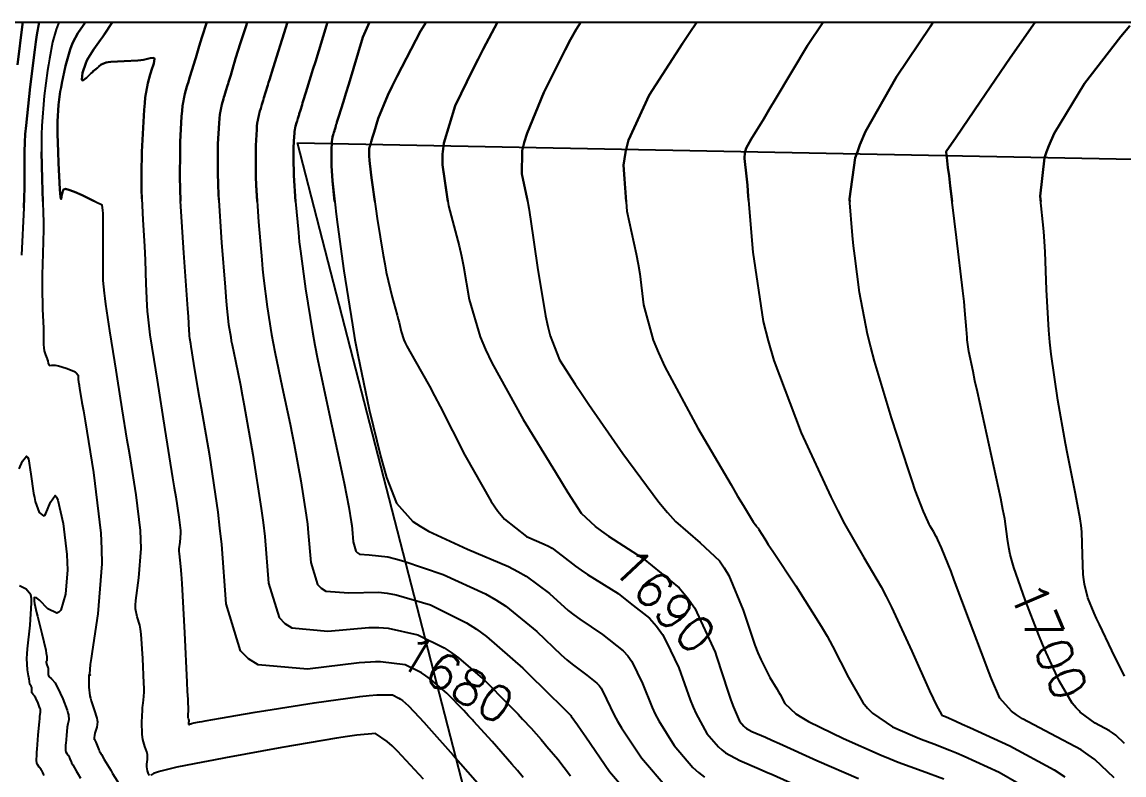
# Model space of a CAD drawing. Header units: metres. Extents: x 837117 to 838479, y 1189012 to 1191015.
# Drawn here: x 837881.3 to 837998.9, y 1190933.5 to 1191013.9 of the extents above; entities that cross this region are included whole.
import ezdxf

# ---------------------------------------------------------------- set-up
doc = ezdxf.new("R2010")
doc.units = ezdxf.units.M
doc.header["$LTSCALE"] = 0.3
for name, color, linetype in [('CORREDORVIA', 70, 'Continuous'), ('COTAS 10', 1, 'Continuous'), ('COTAS INT', 252, 'Continuous'), ('MARCO IMP', 130, 'Continuous')]:
    doc.layers.add(name, color=color, linetype=linetype)
doc.styles.get("Standard").update_dxf_attribs({"font": 'simplex.shx'})

msp = doc.modelspace()

# ---------------------------------------------------------------- linework, layer by layer
at = {"layer": 'CORREDORVIA'}
msp.add_lwpolyline([(837910.68, 1191000.96), (838157.03, 1190996.19), (838237.17, 1190821.34), (838237, 1190602.88), (838240.03, 1190437.2), (838223.54, 1190366.27), (838212.2, 1190288.92), (838221.4, 1189997.88), (837954.54, 1189509.17), (837751.16, 1189231.38), (837593.19, 1189234.4), (837744.49, 1189686.61), (837750.28, 1189933.97), (837723.62, 1190051.52), (837726.09, 1190134.48), (837885.38, 1190229.43), (837983.18, 1190344.12), (837817.55, 1190502.19), (837798.03, 1190660.17), (837963.57, 1190795.98)], close=True, dxfattribs=at)
at = {"layer": 'COTAS 10'}
msp.add_lwpolyline([(837881.58, 1191001.04), (837881.63, 1191001.89), (837881.71, 1191002.83), (837882.14, 1191006.94), (837882.64, 1191010.91), (837882.75, 1191011.75), (837882.86, 1191012.49), (837883.1, 1191013.87), (837882.86, 1191012.49), (837882.75, 1191011.75), (837882.64, 1191010.91), (837882.14, 1191006.94), (837881.71, 1191002.83), (837881.63, 1191001.89), (837881.58, 1191001.04), (837881.56, 1191000), (837881.53, 1190998.69), (837881.54, 1190996.12), (837881.51, 1190995.13), (837881.47, 1190994.02), (837881.51, 1190995.13), (837881.54, 1190996.12), (837881.53, 1190998.69), (837881.56, 1191000)], close=True, dxfattribs=at)
for points in [[(837902.32, 1190994.7), (837902.27, 1190995.4), (837902.22, 1190996.59), (837902.19, 1190997.69), (837902.2, 1191000), (837902.2, 1191000.88), (837902.33, 1191003.09), (837902.37, 1191003.58), (837902.42, 1191004), (837902.6, 1191005.05), (837902.79, 1191005.69), (837902.84, 1191005.86), (837902.89, 1191006.02), (837903.05, 1191006.54), (837903.23, 1191007.1), (837903.28, 1191007.27), (837903.33, 1191007.46), (837903.56, 1191008.2), (837903.86, 1191009.22), (837903.97, 1191009.58), (837904.09, 1191009.97), (837904.62, 1191011.64), (837905.2, 1191013.47), (837905.33, 1191013.87), (837905.2, 1191013.47), (837904.62, 1191011.64), (837904.09, 1191009.97), (837903.97, 1191009.58), (837903.86, 1191009.22), (837903.56, 1191008.2), (837903.33, 1191007.46), (837903.28, 1191007.27), (837903.23, 1191007.1), (837903.05, 1191006.54), (837902.89, 1191006.02), (837902.84, 1191005.86), (837902.79, 1191005.69), (837902.6, 1191005.05), (837902.42, 1191004), (837902.37, 1191003.58), (837902.33, 1191003.09), (837902.2, 1191000.88), (837902.2, 1191000), (837902.19, 1190997.69), (837902.22, 1190996.59), (837902.27, 1190995.4), (837902.59, 1190990.34), (837902.96, 1190985.55), (837903.04, 1190984.54), (837903.12, 1190983.65), (837903.34, 1190981.56), (837903.56, 1190980.23), (837903.63, 1190979.82), (837903.72, 1190979.39), (837904.07, 1190977.71), (837904.6, 1190975.09), (837904.79, 1190974.07), (837905, 1190972.92), (837905.93, 1190967.71), (837906.83, 1190961.93), (837907.02, 1190960.42), (837907.19, 1190958.94), (837907.59, 1190953.95), (837908.72, 1190950.29), (837909.34, 1190949.65), (837910.1, 1190949.18), (837913.95, 1190948.85), (837918.31, 1190949.23), (837918.44, 1190949.23), (837919.38, 1190949.22), (837920.39, 1190949.15), (837923.55, 1190948.45), (837926.34, 1190947.05), (837927.11, 1190946.55), (837927.89, 1190945.99), (837930.7, 1190943.55), (837933.17, 1190941.08), (837933.73, 1190940.51), (837934.24, 1190939.98), (837934.73, 1190939.45), (837935.63, 1190938.49), (837936.71, 1190937.25), (837937.02, 1190936.89), (837937.33, 1190936.53), (837938.49, 1190935.15), (837939.86, 1190933.39)], [(837926.76, 1190994.7), (837926.16, 1190998.62), (837926.18, 1190999.79), (837926.21, 1191000), (837926.31, 1191000.94), (837927.53, 1191004.94), (837929.43, 1191008.82), (837929.97, 1191009.91), (837930.53, 1191010.99), (837932.05, 1191013.87), (837930.53, 1191010.99), (837929.97, 1191009.91), (837929.43, 1191008.82), (837927.53, 1191004.94), (837926.31, 1191000.94), (837926.21, 1191000), (837926.18, 1190999.79), (837926.16, 1190998.62), (837926.83, 1190994.24), (837927.96, 1190989.96), (837928.21, 1190988.86), (837928.43, 1190987.79), (837929.04, 1190984.24), (837930.19, 1190980.26), (837930.76, 1190978.92), (837931.43, 1190977.48), (837934.8, 1190971.43), (837938.23, 1190965.82), (837938.95, 1190964.65), (837939.57, 1190963.65), (837941, 1190961.43), (837942.46, 1190960.03), (837942.48, 1190960.01), (837943.14, 1190959.51), (837943.91, 1190958.96), (837947.59, 1190956.6), (837951.44, 1190953.45), (837952.32, 1190952.4), (837953.11, 1190951.28), (837955.28, 1190946.6), (837955.43, 1190946.14), (837956.68, 1190942.32), (837956.98, 1190941.46), (837957.24, 1190940.72), (837957.9, 1190939.22), (837958.36, 1190938.68), (837958.5, 1190938.56), (837958.65, 1190938.45), (837959.22, 1190938.13), (837960.65, 1190937.5), (837961.34, 1190937.2), (837962.15, 1190936.83), (837966.13, 1190935.03), (837970.58, 1190933.09)], [(837999.01, 1190936.83), (837998.06, 1190937.73), (837997.73, 1190937.97), (837997.38, 1190938.21), (837995.88, 1190939.01), (837994.26, 1190940.18), (837994.14, 1190940.31), (837993.84, 1190940.64), (837993.42, 1190941.16), (837992.01, 1190943.53), (837990.63, 1190946.54), (837990.24, 1190947.46), (837989.84, 1190948.42), (837988.38, 1190952.19), (837987.19, 1190955.62), (837986.96, 1190956.37), (837986.78, 1190957.03), (837986.65, 1190957.77), (837986.5, 1190958.66), (837986.21, 1190960.84), (837986.02, 1190961.84), (837985.79, 1190963.01), (837984.56, 1190968.7), (837983.29, 1190974.38), (837983.03, 1190975.55), (837982.82, 1190976.55), (837982.38, 1190978.7), (837982.23, 1190979.68), (837982.21, 1190979.94), (837982.18, 1190980.19), (837982.14, 1190981.06), (837981.96, 1190983.06), (837981.86, 1190984.04), (837981.73, 1190985.19), (837981.06, 1190990.86), (837980.39, 1190996.4), (837980.26, 1190997.46), (837980.15, 1190998.33), (837979.98, 1190999.78), (837979.96, 1190999.89), (837979.96, 1190999.91), (837979.95, 1190999.93), (837979.95, 1190999.98), (837979.95, 1191000), (837979.95, 1191000), (837979.95, 1191000), (837979.96, 1191000.01), (837979.97, 1191000.04), (837981.03, 1191001.59), (837983.59, 1191005.34), (837986.79, 1191010.04), (837989.44, 1191013.87), (837986.79, 1191010.04), (837983.59, 1191005.34), (837981.03, 1191001.59), (837979.97, 1191000.04), (837979.96, 1191000.01), (837979.95, 1191000), (837979.95, 1191000), (837979.95, 1191000), (837979.95, 1190999.98), (837979.95, 1190999.93), (837979.96, 1190999.91), (837979.96, 1190999.89), (837979.98, 1190999.78), (837980.15, 1190998.33), (837980.26, 1190997.46), (837980.39, 1190996.4), (837980.59, 1190994.7)], [(837881.47, 1190994.02), (837881.23, 1190988.98)], [(837880.97, 1190966.15), (837881.35, 1190966.97), (837881.77, 1190967.51), (837881.87, 1190967.42), (837881.96, 1190967.22), (837882.24, 1190965.59), (837882.51, 1190963.56), (837882.6, 1190963.09), (837882.7, 1190962.67), (837883.12, 1190961.51), (837883.58, 1190961.15), (837883.71, 1190961.22), (837883.84, 1190961.38), (837884.31, 1190962.6), (837884.81, 1190963.31), (837884.96, 1190963.14), (837885.11, 1190962.81), (837885.67, 1190960.32), (837886.07, 1190957.02), (837886.11, 1190956.18), (837886.13, 1190955.38), (837885.94, 1190952.77), (837885.42, 1190951.08), (837885.22, 1190950.86), (837885.01, 1190950.75), (837884.05, 1190951.23), (837883.15, 1190952.14), (837882.98, 1190952.29), (837882.84, 1190952.4), (837882.59, 1190952.43), (837882.58, 1190952.18), (837882.58, 1190952.11), (837882.58, 1190952.04), (837882.62, 1190951.78), (837882.77, 1190951.14), (837882.84, 1190950.82), (837882.94, 1190950.45), (837883.39, 1190948.6), (837883.81, 1190946.79), (837883.87, 1190946.44), (837883.92, 1190946.16), (837883.93, 1190945.68), (837883.85, 1190945.58), (837883.85, 1190945.53), (837883.85, 1190945.48), (837883.94, 1190945.25), (837884.05, 1190944.96), (837884.06, 1190944.88), (837884.07, 1190944.79), (837884.06, 1190944.47), (837884.08, 1190944.16), (837884.11, 1190944.09), (837884.16, 1190944.01), (837884.42, 1190943.76), (837884.81, 1190943.3), (837884.94, 1190943.08), (837885.08, 1190942.83), (837885.64, 1190941.62), (837886.11, 1190940.39), (837886.19, 1190940.13), (837886.25, 1190939.9), (837886.28, 1190939.37), (837886.16, 1190938.93), (837886.14, 1190938.76), (837886.11, 1190938.57), (837886.02, 1190937.7), (837885.95, 1190936.85), (837885.94, 1190936.68), (837885.93, 1190936.53), (837885.91, 1190936.19), (837885.93, 1190936.03), (837885.95, 1190935.98), (837885.97, 1190935.94), (837886.07, 1190935.78), (837886.2, 1190935.6), (837886.24, 1190935.54), (837886.27, 1190935.47), (837886.4, 1190935.19), (837886.52, 1190934.9), (837886.55, 1190934.83), (837886.58, 1190934.77), (837886.69, 1190934.57), (837887.07, 1190933.91), (837887.28, 1190933.56), (837887.53, 1190933.13)]]:
    msp.add_lwpolyline(points, dxfattribs=at)
at = {"layer": 'COTAS INT'}
for points in [[(837880.8, 1191009.31), (837881.33, 1191013.66), (837881.36, 1191013.87), (837881.33, 1191013.66), (837880.8, 1191009.31)], [(837885.26, 1191013.87), (837885.14, 1191013.64), (837885.03, 1191013.36), (837884.92, 1191013.06), (837884.55, 1191011.73), (837884.2, 1191009.93), (837884.1, 1191009.32), (837884, 1191008.68), (837883.65, 1191005.98), (837883.4, 1191002.8), (837883.37, 1191001.85), (837883.35, 1191000.87), (837883.37, 1191000), (837883.43, 1190997.08), (837883.55, 1190993.45), (837883.56, 1190992.56), (837883.56, 1190991.73), (837883.5, 1190989.15), (837883.42, 1190986.89), (837883.42, 1190986.25), (837883.42, 1190985.6), (837883.48, 1190983.22), (837883.56, 1190981.18), (837883.57, 1190980.74), (837883.58, 1190980.37), (837883.59, 1190979.5), (837883.61, 1190979.02), (837883.63, 1190978.89), (837883.65, 1190978.77), (837883.79, 1190978.33), (837883.93, 1190977.99), (837883.95, 1190977.92), (837883.97, 1190977.86), (837884.01, 1190977.76), (837884.01, 1190977.75), (837884.01, 1190977.75), (837884.01, 1190977.75), (837884.02, 1190977.77), (837884.04, 1190977.74), (837884.04, 1190977.71), (837884.05, 1190977.67), (837884.07, 1190977.46), (837884.14, 1190977.26), (837884.18, 1190977.23), (837884.22, 1190977.21), (837884.43, 1190977.23), (837884.83, 1190977.24), (837884.99, 1190977.21), (837885.18, 1190977.17), (837886.01, 1190976.92), (837886.81, 1190976.6), (837886.96, 1190976.51), (837887.08, 1190976.43), (837887.27, 1190976.15), (837887.28, 1190975.87), (837887.28, 1190975.8), (837887.29, 1190975.72), (837887.32, 1190975.46), (837887.36, 1190975.19), (837887.38, 1190975.12), (837887.39, 1190975.04), (837887.43, 1190974.79), (837887.68, 1190973.25), (837887.83, 1190972.37), (837888.01, 1190971.29), (837888.93, 1190965.76), (837889.69, 1190959.29), (837889.77, 1190957.63), (837889.79, 1190956.02), (837889.37, 1190950.69), (837888.76, 1190946.68), (837888.65, 1190945.9), (837888.56, 1190945.27), (837888.48, 1190944.23), (837888.54, 1190944.16), (837888.54, 1190944.15), (837888.54, 1190944.15), (837888.5, 1190944.15), (837888.44, 1190944.16), (837888.43, 1190944.16), (837888.42, 1190944.15), (837888.4, 1190944.11), (837888.41, 1190943.89), (837888.41, 1190943.76), (837888.41, 1190943.61), (837888.43, 1190942.87), (837888.53, 1190941.94), (837888.58, 1190941.67), (837888.65, 1190941.41), (837888.98, 1190940.44), (837889.28, 1190939.55), (837889.32, 1190939.34), (837889.35, 1190939.15), (837889.28, 1190938.58), (837889.12, 1190938.16), (837889.09, 1190938.05), (837889.07, 1190937.96), (837889.02, 1190937.69), (837889, 1190937.49), (837889, 1190937.45), (837888.99, 1190937.42), (837888.99, 1190937.34), (837889, 1190937.3), (837889, 1190937.29), (837889, 1190937.28), (837889.03, 1190937.25), (837889.09, 1190937.13), (837889.11, 1190937.07), (837889.15, 1190937), (837889.3, 1190936.63), (837889.45, 1190936.26), (837889.48, 1190936.18), (837889.51, 1190936.12), (837889.56, 1190936), (837889.66, 1190935.84), (837889.71, 1190935.76), (837889.77, 1190935.65), (837890.07, 1190935.13), (837890.57, 1190934.29), (837890.75, 1190933.98), (837890.96, 1190933.65), (837891.86, 1190932.17)], [(837894.91, 1190933.42), (837894.84, 1190933.5), (837894.82, 1190933.55), (837894.79, 1190933.61), (837894.69, 1190933.93), (837894.62, 1190934.36), (837894.62, 1190934.49), (837894.62, 1190934.62), (837894.67, 1190935.12), (837894.68, 1190935.66), (837894.66, 1190935.81), (837894.62, 1190935.96), (837894.41, 1190936.51), (837894.18, 1190937.25), (837894.14, 1190937.52), (837894.11, 1190937.82), (837894.08, 1190939.13), (837894.13, 1190940.41), (837894.15, 1190940.67), (837894.17, 1190940.91), (837894.26, 1190941.45), (837894.31, 1190942.32), (837894.31, 1190942.76), (837894.29, 1190943.28), (837894.18, 1190945.9), (837893.99, 1190948.52), (837893.92, 1190949.05), (837893.85, 1190949.49), (837893.56, 1190950.37), (837893.4, 1190951.21), (837893.41, 1190951.62), (837893.44, 1190952.11), (837893.75, 1190954.52), (837893.99, 1190957.66), (837893.98, 1190958.61), (837893.93, 1190959.58), (837893.48, 1190963.39), (837892.85, 1190967.24), (837892.68, 1190968.25), (837892.52, 1190969.24), (837891.99, 1190972.58), (837891.47, 1190975.79), (837891.33, 1190976.69), (837891.19, 1190977.59), (837890.66, 1190980.89), (837890.23, 1190983.74), (837890.15, 1190984.36), (837890.08, 1190984.91), (837889.96, 1190986.28), (837889.95, 1190987.53), (837889.95, 1190988), (837889.95, 1190988.53), (837889.96, 1190990.86), (837889.95, 1190993.02), (837889.93, 1190993.44), (837889.92, 1190993.77), (837889.83, 1190994.33), (837889.61, 1190994.43), (837889.39, 1190994.54), (837888.83, 1190994.83), (837888.12, 1190995.19), (837887.91, 1190995.29), (837887.7, 1190995.39), (837886.88, 1190995.75), (837886.19, 1190996), (837886.04, 1190996.03), (837885.93, 1190996.05), (837885.68, 1190995.96), (837885.59, 1190995.68), (837885.57, 1190995.57), (837885.55, 1190995.46), (837885.47, 1190994.96), (837885.38, 1190995.2), (837885.35, 1190995.55), (837885.31, 1190996.03), (837885.17, 1190998.79), (837885.13, 1191000), (837885.07, 1191001.92), (837885.06, 1191002.63), (837885.07, 1191003.27), (837885.16, 1191005.02), (837885.37, 1191006.45), (837885.45, 1191006.9), (837885.54, 1191007.36), (837885.94, 1191009.2), (837886.42, 1191010.94), (837886.56, 1191011.33), (837886.7, 1191011.69), (837887.24, 1191012.68), (837887.82, 1191013.49), (837887.99, 1191013.74), (837888.08, 1191013.87), (837887.99, 1191013.74), (837887.82, 1191013.49), (837887.24, 1191012.68), (837886.7, 1191011.69), (837886.56, 1191011.33), (837886.42, 1191010.94), (837885.94, 1191009.2), (837885.54, 1191007.36), (837885.45, 1191006.9), (837885.37, 1191006.45), (837885.16, 1191005.02), (837885.07, 1191003.27), (837885.06, 1191002.63), (837885.07, 1191001.92), (837885.13, 1191000), (837885.17, 1190998.79), (837885.31, 1190996.03), (837885.35, 1190995.55), (837885.38, 1190995.2), (837885.47, 1190994.96), (837885.55, 1190995.46), (837885.57, 1190995.57), (837885.59, 1190995.68), (837885.68, 1190995.96), (837885.93, 1190996.05), (837886.04, 1190996.03), (837886.19, 1190996), (837886.88, 1190995.75), (837887.7, 1190995.39), (837887.91, 1190995.29), (837888.12, 1190995.19), (837888.83, 1190994.83), (837889.09, 1190994.7)], [(837894.1, 1190994.7), (837894.05, 1190995.83), (837894.04, 1190996.74), (837894.03, 1190997.68), (837894.09, 1191000), (837894.13, 1191001.28), (837894.32, 1191004.5), (837894.38, 1191005.2), (837894.44, 1191005.81), (837894.71, 1191007.34), (837894.98, 1191008.26), (837895.05, 1191008.5), (837895.12, 1191008.72), (837895.34, 1191009.44), (837895.42, 1191009.93), (837895.39, 1191010.01), (837895.34, 1191010.05), (837894.97, 1191010.01), (837894.24, 1191009.83), (837893.95, 1191009.79), (837893.63, 1191009.76), (837892.18, 1191009.71), (837890.78, 1191009.64), (837890.49, 1191009.6), (837890.25, 1191009.56), (837889.72, 1191009.35), (837889.48, 1191009.11), (837889.41, 1191009.05), (837889.35, 1191009), (837889.16, 1191008.84), (837888.89, 1191008.61), (837888.79, 1191008.51), (837888.68, 1191008.41), (837888.18, 1191007.9), (837887.76, 1191007.62), (837887.7, 1191007.66), (837887.67, 1191007.74), (837887.75, 1191008.46), (837888.08, 1191009.48), (837888.2, 1191009.75), (837888.33, 1191010.02), (837888.94, 1191010.97), (837889.65, 1191011.97), (837889.86, 1191012.27), (837890.08, 1191012.59), (837890.89, 1191013.81), (837890.93, 1191013.87), (837890.89, 1191013.81), (837890.08, 1191012.59), (837889.86, 1191012.27), (837889.65, 1191011.97), (837888.94, 1191010.97), (837888.33, 1191010.02), (837888.2, 1191009.75), (837888.08, 1191009.48), (837887.75, 1191008.46), (837887.67, 1191007.74), (837887.7, 1191007.66), (837887.76, 1191007.62), (837888.18, 1191007.9), (837888.68, 1191008.41), (837888.79, 1191008.51), (837888.89, 1191008.61), (837889.16, 1191008.84), (837889.35, 1191009), (837889.41, 1191009.05), (837889.48, 1191009.11), (837889.72, 1191009.35), (837890.25, 1191009.56), (837890.49, 1191009.6), (837890.78, 1191009.64), (837892.18, 1191009.71), (837893.63, 1191009.76), (837893.95, 1191009.79), (837894.24, 1191009.83), (837894.97, 1191010.01), (837895.34, 1191010.05), (837895.39, 1191010.01), (837895.42, 1191009.93), (837895.34, 1191009.44), (837895.12, 1191008.72), (837895.05, 1191008.5), (837894.98, 1191008.26), (837894.71, 1191007.34), (837894.44, 1191005.81), (837894.38, 1191005.2), (837894.32, 1191004.5), (837894.13, 1191001.28), (837894.09, 1191000), (837894.03, 1190997.68), (837894.04, 1190996.74), (837894.05, 1190995.83), (837894.19, 1190992.76), (837894.37, 1190989.95), (837894.41, 1190989.2), (837894.44, 1190988.46), (837894.51, 1190985.92), (837894.61, 1190983.59), (837894.65, 1190982.99), (837894.7, 1190982.41), (837894.94, 1190980.48), (837895.36, 1190977.83), (837895.71, 1190975.64), (837896.54, 1190970.37), (837897.36, 1190965.22), (837897.54, 1190964.13), (837897.69, 1190963.19), (837898.04, 1190961.02), (837898.18, 1190959.88), (837898.19, 1190959.58), (837898.19, 1190959.3), (837898.12, 1190958.35), (837898.03, 1190957.63), (837898.02, 1190957.48), (837898.02, 1190957.36), (837898.06, 1190957.1), (837898.21, 1190955.75), (837898.26, 1190954.93), (837898.33, 1190953.92), (837898.62, 1190948.65), (837898.88, 1190943.39), (837898.93, 1190942.38), (837898.97, 1190941.57), (837899.02, 1190940.25), (837899.01, 1190940.15), (837899, 1190940.11), (837899, 1190940.07), (837898.99, 1190939.85), (837899, 1190939.63), (837899, 1190939.58), (837899.01, 1190939.53), (837899.05, 1190939.41), (837899.08, 1190939.29), (837899.09, 1190939.26), (837899.09, 1190939.22), (837899.07, 1190939.05), (837899.07, 1190938.91), (837899.07, 1190938.89), (837899.08, 1190938.87), (837899.15, 1190938.88), (837899.27, 1190938.94), (837899.32, 1190938.95), (837899.38, 1190938.97), (837899.63, 1190939.03), (837900.24, 1190939.15), (837900.52, 1190939.2), (837900.85, 1190939.26), (837902.46, 1190939.56), (837905.16, 1190940.01), (837906.18, 1190940.18), (837907.33, 1190940.37), (837912.46, 1190941.17), (837917.34, 1190941.86), (837918.33, 1190941.97), (837919.16, 1190942.05), (837920.85, 1190942.02), (837921.52, 1190941.69), (837921.7, 1190941.57), (837921.89, 1190941.44), (837922.56, 1190940.85), (837923.7, 1190939.64), (837924.18, 1190939.11), (837924.73, 1190938.5), (837927.31, 1190935.6), (837930.44, 1190932.02)], [(837934.78, 1190933.22), (837934.17, 1190933.94), (837933.57, 1190934.64), (837931.47, 1190937.04), (837929.48, 1190939.24), (837929.41, 1190939.32), (837928.96, 1190939.81), (837928.44, 1190940.36), (837926.63, 1190942.2), (837924.89, 1190943.72), (837924.41, 1190944.06), (837923.93, 1190944.37), (837922.2, 1190945.23), (837919.55, 1190945.56), (837919.04, 1190945.55), (837918.49, 1190945.54), (837917.28, 1190945.46), (837911.75, 1190944.78), (837906.49, 1190945.24), (837905.46, 1190945.89), (837904.61, 1190946.75), (837903.07, 1190951.75), (837902.6, 1190958.1), (837902.42, 1190959.82), (837902.22, 1190961.53), (837901.32, 1190967.55), (837900.43, 1190972.66), (837900.24, 1190973.79), (837900.07, 1190974.8), (837899.63, 1190977.41), (837899.34, 1190979.23), (837899.3, 1190979.5), (837899.21, 1190980.07), (837899.17, 1190980.38), (837899.16, 1190980.47), (837899.16, 1190980.56), (837899.14, 1190980.92), (837899.05, 1190982.43), (837898.99, 1190983.24), (837898.92, 1190984.23), (837898.56, 1190989.22), (837898.22, 1190994.75), (837898.17, 1190996.08), (837898.14, 1190997.32), (837898.16, 1191000), (837898.16, 1191001.08), (837898.32, 1191003.8), (837898.38, 1191004.39), (837898.43, 1191004.91), (837898.65, 1191006.2), (837898.89, 1191006.98), (837898.95, 1191007.19), (837899.01, 1191007.38), (837899.21, 1191008.03), (837899.42, 1191008.71), (837899.49, 1191008.92), (837899.56, 1191009.15), (837899.83, 1191010.06), (837900.2, 1191011.31), (837900.34, 1191011.75), (837900.49, 1191012.23), (837901.01, 1191013.87), (837900.49, 1191012.23), (837900.34, 1191011.75), (837900.2, 1191011.31), (837899.83, 1191010.06), (837899.56, 1191009.15), (837899.49, 1191008.92), (837899.42, 1191008.71), (837899.21, 1191008.03), (837899.01, 1191007.38), (837898.95, 1191007.19), (837898.89, 1191006.98), (837898.65, 1191006.2), (837898.43, 1191004.91), (837898.38, 1191004.39), (837898.32, 1191003.8), (837898.16, 1191001.08), (837898.16, 1191000), (837898.14, 1190997.32), (837898.17, 1190996.08), (837898.22, 1190994.75), (837898.23, 1190994.7)], [(837906.4, 1190994.7), (837906.29, 1190996.45), (837906.25, 1190997.36), (837906.23, 1190998.21), (837906.23, 1191000), (837906.24, 1191000.68), (837906.34, 1191002.39), (837906.37, 1191002.76), (837906.4, 1191003.09), (837906.55, 1191003.91), (837906.69, 1191004.4), (837906.73, 1191004.53), (837906.77, 1191004.65), (837906.9, 1191005.06), (837907.03, 1191005.49), (837907.07, 1191005.62), (837907.11, 1191005.77), (837907.28, 1191006.34), (837907.52, 1191007.13), (837907.61, 1191007.41), (837907.7, 1191007.71), (837908.11, 1191009), (837908.67, 1191010.78), (837908.85, 1191011.38), (837909.05, 1191012.03), (837909.61, 1191013.87), (837909.05, 1191012.03), (837908.85, 1191011.38), (837908.67, 1191010.78), (837908.11, 1191009), (837907.7, 1191007.71), (837907.61, 1191007.41), (837907.52, 1191007.13), (837907.28, 1191006.34), (837907.11, 1191005.77), (837907.07, 1191005.62), (837907.03, 1191005.49), (837906.9, 1191005.06), (837906.77, 1191004.65), (837906.73, 1191004.53), (837906.69, 1191004.4), (837906.55, 1191003.91), (837906.4, 1191003.09), (837906.37, 1191002.76), (837906.34, 1191002.39), (837906.24, 1191000.68), (837906.23, 1191000), (837906.23, 1190998.21), (837906.25, 1190997.36), (837906.29, 1190996.45), (837906.54, 1190992.53), (837906.87, 1190988.48), (837906.97, 1190987.48), (837907.07, 1190986.52), (837907.44, 1190983.47), (837907.93, 1190980.5), (837908.09, 1190979.59), (837908.28, 1190978.65), (837909.07, 1190974.9), (837909.91, 1190970.94), (837910.13, 1190969.85), (837910.34, 1190968.77), (837911.05, 1190964.9), (837911.62, 1190961.23), (837911.75, 1190960.26), (837911.85, 1190959.33), (837912.11, 1190956.16), (837912.83, 1190953.83), (837913.22, 1190953.42), (837913.71, 1190953.12), (837916.16, 1190952.91), (837919.33, 1190953), (837920.27, 1190952.9), (837921.22, 1190952.73), (837924.9, 1190951.66), (837928.75, 1190949.74), (837929.82, 1190949.04), (837930.89, 1190948.27), (837934.77, 1190944.9), (837937.9, 1190941.8), (837938.5, 1190941.21), (837938.99, 1190940.73), (837939.79, 1190939.93), (837939.84, 1190939.87), (837939.87, 1190939.83), (837939.93, 1190939.77), (837940.59, 1190938.82), (837940.99, 1190938.25), (837941.48, 1190937.54), (837944.02, 1190933.86), (837947.47, 1190929.83)], [(837910.49, 1190994.7), (837910.48, 1190994.72), (837910.31, 1190997.49), (837910.29, 1190998.14), (837910.27, 1190998.74), (837910.27, 1191000), (837910.27, 1191000.48), (837910.34, 1191001.69), (837910.37, 1191001.95), (837910.39, 1191002.19), (837910.49, 1191002.76), (837910.59, 1191003.11), (837910.62, 1191003.2), (837910.65, 1191003.29), (837910.74, 1191003.58), (837910.83, 1191003.88), (837910.86, 1191003.98), (837910.89, 1191004.08), (837911.01, 1191004.48), (837911.18, 1191005.04), (837911.24, 1191005.23), (837911.31, 1191005.45), (837911.6, 1191006.36), (837912.13, 1191008.09), (837912.35, 1191008.81), (837912.6, 1191009.64), (837913.78, 1191013.51), (837913.89, 1191013.87), (837913.78, 1191013.51), (837912.6, 1191009.64), (837912.35, 1191008.81), (837912.13, 1191008.09), (837911.6, 1191006.36), (837911.31, 1191005.45), (837911.24, 1191005.23), (837911.18, 1191005.04), (837911.01, 1191004.48), (837910.89, 1191004.08), (837910.86, 1191003.98), (837910.83, 1191003.88), (837910.74, 1191003.58), (837910.65, 1191003.29), (837910.62, 1191003.2), (837910.59, 1191003.11), (837910.49, 1191002.76), (837910.39, 1191002.19), (837910.37, 1191001.95), (837910.34, 1191001.69), (837910.27, 1191000.48), (837910.27, 1191000), (837910.27, 1190998.74), (837910.29, 1190998.14), (837910.31, 1190997.49), (837910.48, 1190994.72), (837910.79, 1190991.41), (837910.89, 1190990.42), (837911.01, 1190989.39), (837911.54, 1190985.39), (837912.29, 1190980.78), (837912.55, 1190979.37), (837912.84, 1190977.9), (837914.06, 1190972.09), (837915.22, 1190966.79), (837915.47, 1190965.64), (837915.68, 1190964.62), (837916.18, 1190962.09), (837916.43, 1190960.52), (837916.48, 1190960.11), (837916.52, 1190959.71), (837916.63, 1190958.36), (837916.94, 1190957.36), (837917.11, 1190957.19), (837917.31, 1190957.06), (837918.36, 1190956.97), (837920.35, 1190956.77), (837921.15, 1190956.57), (837922.06, 1190956.31), (837926.25, 1190954.87), (837930.77, 1190952.81), (837931.88, 1190952.17), (837932.93, 1190951.5), (837936.25, 1190948.8), (837938.86, 1190946.32), (837939.46, 1190945.78), (837940.01, 1190945.31), (837941.59, 1190944.14), (837942.66, 1190943.29), (837942.9, 1190943.02), (837943.12, 1190942.74), (837943.68, 1190941.59), (837944.49, 1190939.87), (837944.86, 1190939.23), (837945.3, 1190938.51), (837947.41, 1190935.32), (837950.16, 1190932.09)], [(837914.66, 1190994.7), (837914.43, 1190996.91), (837914.33, 1190998.53), (837914.32, 1190998.91), (837914.31, 1190999.26), (837914.31, 1191000), (837914.31, 1191000.28), (837914.35, 1191000.99), (837914.36, 1191001.14), (837914.38, 1191001.28), (837914.44, 1191001.61), (837914.5, 1191001.82), (837914.51, 1191001.87), (837914.53, 1191001.92), (837914.58, 1191002.09), (837914.64, 1191002.27), (837914.65, 1191002.33), (837914.67, 1191002.39), (837914.74, 1191002.62), (837914.84, 1191002.95), (837914.88, 1191003.06), (837914.91, 1191003.19), (837915.08, 1191003.72), (837915.6, 1191005.4), (837915.85, 1191006.24), (837916.16, 1191007.25), (837917.67, 1191012.25), (837918.39, 1191013.87), (837917.67, 1191012.25), (837916.16, 1191007.25), (837915.85, 1191006.24), (837915.6, 1191005.4), (837915.08, 1191003.72), (837914.91, 1191003.19), (837914.88, 1191003.06), (837914.84, 1191002.95), (837914.74, 1191002.62), (837914.67, 1191002.39), (837914.65, 1191002.33), (837914.64, 1191002.27), (837914.58, 1191002.09), (837914.53, 1191001.92), (837914.51, 1191001.87), (837914.5, 1191001.82), (837914.44, 1191001.61), (837914.38, 1191001.28), (837914.36, 1191001.14), (837914.35, 1191000.99), (837914.31, 1191000.28), (837914.31, 1191000), (837914.31, 1190999.26), (837914.32, 1190998.91), (837914.33, 1190998.53), (837914.43, 1190996.91), (837914.7, 1190994.34), (837914.82, 1190993.35), (837914.96, 1190992.25), (837915.64, 1190987.3), (837916.55, 1190981.55), (837916.83, 1190979.95), (837917.13, 1190978.35), (837918.34, 1190972.51), (837919.58, 1190967.41), (837919.9, 1190966.27), (837920.21, 1190965.24), (837921.26, 1190962.51), (837923.02, 1190960.56), (837923.79, 1190960.03), (837924.67, 1190959.5), (837928.86, 1190957.6), (837933.22, 1190955.73), (837934.22, 1190955.21), (837935.12, 1190954.7), (837937.6, 1190952.84), (837939.61, 1190951.04), (837940.21, 1190950.57), (837940.84, 1190950.1), (837943.26, 1190948.49), (837945.47, 1190946.75), (837945.96, 1190946.2), (837946.4, 1190945.61), (837947.54, 1190943.26), (837948.55, 1190940.69), (837948.9, 1190939.97), (837949.28, 1190939.25), (837950.91, 1190936.62), (837952.9, 1190934.29), (837953.5, 1190933.75), (837954.14, 1190933.26)], [(837918.96, 1190994.7), (837918.71, 1190996.49), (837918.61, 1190997.22), (837918.53, 1190997.83), (837918.38, 1190999.1), (837918.35, 1190999.57), (837918.35, 1190999.68), (837918.34, 1190999.78), (837918.35, 1191000), (837918.35, 1191000.08), (837918.36, 1191000.29), (837918.36, 1191000.33), (837918.36, 1191000.37), (837918.38, 1191000.47), (837918.4, 1191000.53), (837918.4, 1191000.54), (837918.41, 1191000.56), (837918.42, 1191000.61), (837918.44, 1191000.66), (837918.45, 1191000.68), (837918.45, 1191000.69), (837918.47, 1191000.76), (837918.5, 1191000.86), (837918.51, 1191000.89), (837918.52, 1191000.93), (837918.57, 1191001.08), (837918.72, 1191001.57), (837918.79, 1191001.81), (837918.88, 1191002.11), (837919.32, 1191003.56), (837920.34, 1191006.07), (837920.79, 1191007.02), (837921.32, 1191008.09), (837923.84, 1191012.91), (837924.45, 1191013.87), (837923.84, 1191012.91), (837921.32, 1191008.09), (837920.79, 1191007.02), (837920.34, 1191006.07), (837919.32, 1191003.56), (837918.88, 1191002.11), (837918.79, 1191001.81), (837918.72, 1191001.57), (837918.57, 1191001.08), (837918.52, 1191000.93), (837918.51, 1191000.89), (837918.5, 1191000.86), (837918.47, 1191000.76), (837918.45, 1191000.69), (837918.45, 1191000.68), (837918.44, 1191000.66), (837918.42, 1191000.61), (837918.41, 1191000.56), (837918.4, 1191000.54), (837918.4, 1191000.53), (837918.38, 1191000.47), (837918.36, 1191000.37), (837918.36, 1191000.33), (837918.36, 1191000.29), (837918.35, 1191000.08), (837918.35, 1191000), (837918.34, 1190999.78), (837918.35, 1190999.68), (837918.35, 1190999.57), (837918.38, 1190999.1), (837918.53, 1190997.83), (837918.61, 1190997.22), (837918.71, 1190996.49), (837919.21, 1190992.91), (837919.84, 1190988.99), (837920.01, 1190988.05), (837920.18, 1190987.17), (837920.82, 1190984.51), (837921.35, 1190982.58), (837921.46, 1190982.15), (837921.56, 1190981.78), (837921.75, 1190980.82), (837922.04, 1190979.94), (837922.19, 1190979.61), (837922.37, 1190979.25), (837923.29, 1190977.64), (837924.78, 1190974.98), (837925.32, 1190973.95), (837925.92, 1190972.81), (837928.55, 1190967.64), (837931.38, 1190962.67), (837932.1, 1190961.65), (837932.81, 1190960.78), (837935.14, 1190958.95), (837937.04, 1190958.14), (837937.48, 1190957.91), (837937.87, 1190957.69), (837938.95, 1190956.87), (837940.37, 1190955.76), (837940.97, 1190955.35), (837941.66, 1190954.89), (837944.93, 1190952.85), (837946.22, 1190951.83), (837948.27, 1190950.21), (837949.01, 1190949.37), (837949.68, 1190948.49), (837950.05, 1190947.73), (837951.41, 1190944.93), (837952.61, 1190941.51), (837952.94, 1190940.71), (837953.26, 1190939.99), (837954.4, 1190937.92), (837955.63, 1190936.48), (837956, 1190936.15), (837956.39, 1190935.85), (837957.92, 1190935.01), (837959.98, 1190934.15), (837960.7, 1190933.83), (837961.49, 1190933.49), (837964.87, 1190931.96)], [(837935.28, 1190994.7), (837935.22, 1190995.01), (837934.65, 1190997.66), (837934.69, 1191000), (837934.69, 1191000.11), (837934.9, 1191001), (837935.2, 1191001.99), (837936.99, 1191006.34), (837939.26, 1191010.9), (837939.86, 1191012.01), (837940.45, 1191013.07), (837940.95, 1191013.87), (837940.45, 1191013.07), (837939.86, 1191012.01), (837939.26, 1191010.9), (837936.99, 1191006.34), (837935.2, 1191001.99), (837934.9, 1191001), (837934.69, 1191000.11), (837934.69, 1191000), (837934.65, 1190997.66), (837935.22, 1190995.01), (837935.4, 1190993.99), (837935.59, 1190992.84), (837936.32, 1190987.66), (837937.16, 1190982.5), (837937.41, 1190981.36), (837937.67, 1190980.36), (837938.67, 1190977.8), (837940.34, 1190975.22), (837941.02, 1190974.2), (837941.8, 1190973.05), (837945.42, 1190967.8), (837949.27, 1190962.62), (837950.2, 1190961.52), (837951.07, 1190960.56), (837953.69, 1190958.27), (837955.75, 1190956.34), (837956.26, 1190955.6), (837956.74, 1190954.78), (837958.27, 1190951.06), (837959.53, 1190947.35), (837959.85, 1190946.53), (837960.15, 1190945.8), (837961.11, 1190943.9), (837961.89, 1190942.68), (837962.07, 1190942.37), (837962.24, 1190942.07), (837962.72, 1190941.11), (837963.91, 1190940.01), (837964.53, 1190939.62), (837965.27, 1190939.2), (837968.98, 1190937.38), (837973.02, 1190935.6), (837973.97, 1190935.2), (837974.84, 1190934.84), (837977.38, 1190933.91), (837979.71, 1190933.06)], [(837945.8, 1190994.7), (837945.52, 1190998.59), (837945.72, 1190999.93), (837945.73, 1191000), (837946.04, 1191001.27), (837948.25, 1191006.06), (837951.09, 1191010.48), (837951.81, 1191011.59), (837952.51, 1191012.65), (837953.32, 1191013.87), (837952.51, 1191012.65), (837951.81, 1191011.59), (837951.09, 1191010.48), (837948.25, 1191006.06), (837946.04, 1191001.27), (837945.73, 1191000), (837945.72, 1190999.93), (837945.52, 1190998.59), (837945.87, 1190993.68), (837946.85, 1190989.14), (837947.06, 1190988.02), (837947.23, 1190986.97), (837947.64, 1190983.68), (837948.66, 1190979.91), (837949.23, 1190978.55), (837949.92, 1190977.05), (837953.45, 1190970.51), (837956.99, 1190964.45), (837957.69, 1190963.26), (837958.27, 1190962.28), (837959.34, 1190960.51), (837959.58, 1190960.18), (837959.63, 1190960.11), (837959.67, 1190960.06), (837959.79, 1190959.94), (837959.86, 1190959.88), (837959.87, 1190959.85), (837959.89, 1190959.82), (837959.94, 1190959.7), (837960.58, 1190958.68), (837960.96, 1190958.09), (837961.44, 1190957.37), (837963.9, 1190953.66), (837966.62, 1190949.37), (837967.25, 1190948.29), (837967.83, 1190947.25), (837969.51, 1190943.9), (837971.05, 1190941.23), (837971.55, 1190940.63), (837972.08, 1190940.09), (837974.24, 1190938.63), (837976.35, 1190937.7), (837976.85, 1190937.49), (837977.3, 1190937.3), (837978.63, 1190936.81), (837980.35, 1190936.14), (837981.06, 1190935.84), (837981.87, 1190935.49), (837985.61, 1190933.79), (837989.81, 1190931.35)], [(837958.87, 1190994.7), (837958.83, 1190995.26), (837958.73, 1190996.45), (837958.64, 1190997.43), (837958.43, 1190999.3), (837958.46, 1190999.95), (837958.47, 1191000), (837958.52, 1191000.16), (837958.61, 1191000.4), (837959.13, 1191001.36), (837960.47, 1191003.54), (837961.07, 1191004.54), (837961.77, 1191005.71), (837965.15, 1191011.36), (837966.81, 1191013.87), (837965.15, 1191011.36), (837961.77, 1191005.71), (837961.07, 1191004.54), (837960.47, 1191003.54), (837959.13, 1191001.36), (837958.61, 1191000.4), (837958.52, 1191000.16), (837958.47, 1191000), (837958.46, 1190999.95), (837958.43, 1190999.3), (837958.64, 1190997.43), (837958.73, 1190996.45), (837958.83, 1190995.26), (837959.3, 1190989.3), (837960.43, 1190981.91), (837960.94, 1190979.82), (837961.55, 1190977.72), (837964.48, 1190970), (837967.64, 1190963.19), (837968.39, 1190961.67), (837969.09, 1190960.31), (837971.16, 1190956.69), (837973, 1190953.57), (837973.55, 1190952.53), (837974.12, 1190951.4), (837976.3, 1190946.69), (837978.19, 1190942.46), (837978.57, 1190941.64), (837978.89, 1190940.98), (837979.5, 1190939.88), (837979.68, 1190939.8), (837979.73, 1190939.78), (837979.77, 1190939.77), (837979.88, 1190939.72), (837980.99, 1190939.22), (837981.66, 1190938.92), (837982.48, 1190938.54), (837986.74, 1190936.58), (837991.49, 1190934.03), (837992.61, 1190933.27)], [(837997.88, 1190933.19), (837995.83, 1190935.13), (837995.13, 1190935.64), (837994.37, 1190936.15), (837991.14, 1190937.88), (837988.11, 1190939.47), (837987.47, 1190939.89), (837986.93, 1190940.3), (837985.7, 1190941.68), (837984.81, 1190943.75), (837984.48, 1190944.58), (837984.11, 1190945.54), (837982.44, 1190949.94), (837980.82, 1190954.28), (837980.48, 1190955.19), (837980.18, 1190955.97), (837979.47, 1190957.74), (837979.08, 1190958.58), (837978.99, 1190958.77), (837978.89, 1190958.95), (837978.59, 1190959.47), (837978.26, 1190960.05), (837978.15, 1190960.27), (837978.03, 1190960.51), (837977.52, 1190961.6), (837976.66, 1190963.89), (837976.31, 1190964.9), (837975.92, 1190966.06), (837974.12, 1190971.6), (837972.31, 1190977.65), (837971.92, 1190979.15), (837971.57, 1190980.56), (837970.7, 1190984.99), (837970.19, 1190988.9), (837970.07, 1190989.98), (837969.96, 1190991.07), (837969.64, 1190994.99), (837970.25, 1190999.37), (837970.47, 1191000), (837970.73, 1191000.75), (837971.34, 1191002.2), (837974.65, 1191008.01), (837978.23, 1191013.36), (837978.57, 1191013.87), (837978.23, 1191013.36), (837974.65, 1191008.01), (837971.34, 1191002.2), (837970.73, 1191000.75), (837970.47, 1191000), (837970.25, 1190999.37), (837969.64, 1190994.99), (837969.67, 1190994.7)], [(837999.01, 1190944.02), (837997.64, 1190946.76), (837996.31, 1190949.54), (837996.02, 1190950.18), (837995.76, 1190950.76), (837995.08, 1190952.39), (837994.71, 1190953.87), (837994.64, 1190954.35), (837994.59, 1190954.87), (837994.52, 1190957), (837994.43, 1190959.43), (837994.36, 1190960.13), (837994.27, 1190960.84), (837993.78, 1190963.51), (837993.11, 1190966.71), (837992.91, 1190967.76), (837992.7, 1190968.88), (837991.88, 1190973.51), (837991.17, 1190978.41), (837991.03, 1190979.7), (837990.91, 1190980.96), (837990.67, 1190985.28), (837990.52, 1190989.34), (837990.45, 1190990.43), (837990.38, 1190991.51), (837990, 1190995.28), (837990.45, 1190999.38), (837990.67, 1191000), (837990.9, 1191000.65), (837991.48, 1191001.98), (837994.72, 1191007.31), (837998.59, 1191012.33), (837999.56, 1191013.47)], [(837999.56, 1191013.47), (837998.59, 1191012.33), (837994.72, 1191007.31), (837991.48, 1191001.98), (837990.9, 1191000.65), (837990.67, 1191000), (837990.45, 1190999.38), (837990, 1190995.28), (837990.06, 1190994.7)], [(837883.51, 1190994.7), (837883.43, 1190997.08), (837883.37, 1191000)], [(837883.66, 1190933.42), (837883.62, 1190933.48), (837883.59, 1190933.55), (837883.5, 1190933.75), (837883.4, 1190933.94), (837883.36, 1190934), (837883.31, 1190934.06), (837883.12, 1190934.32), (837882.93, 1190934.59), (837882.9, 1190934.67), (837882.87, 1190934.75), (837882.83, 1190935.05), (837882.86, 1190935.64), (837882.88, 1190935.91), (837882.9, 1190936.22), (837883.02, 1190937.72), (837883.15, 1190939.18), (837883.18, 1190939.47), (837883.2, 1190939.71), (837883.27, 1190940.17), (837883.26, 1190940.4), (837883.24, 1190940.5), (837883.2, 1190940.61), (837883, 1190941.14), (837882.75, 1190941.67), (837882.69, 1190941.78), (837882.64, 1190941.88), (837882.46, 1190942.08), (837882.35, 1190942.2), (837882.34, 1190942.25), (837882.32, 1190942.29), (837882.33, 1190942.5), (837882.34, 1190942.71), (837882.33, 1190942.76), (837882.32, 1190942.81), (837882.25, 1190942.95), (837882.16, 1190943.1), (837882.15, 1190943.15), (837882.13, 1190943.2), (837882.09, 1190943.42), (837882.04, 1190943.77), (837882.01, 1190943.9), (837881.99, 1190944.05), (837881.85, 1190944.72), (837881.8, 1190945.92), (837881.82, 1190946.4), (837881.86, 1190946.95), (837882.14, 1190949.48), (837882.31, 1190951.87), (837882.28, 1190952.33), (837882.22, 1190952.7), (837881.72, 1190953.33), (837881.02, 1190953.67)], [(837924.16, 1190933.02), (837921.39, 1190936.01), (837920.8, 1190936.59), (837920.28, 1190937.06), (837919.02, 1190937.89), (837917.02, 1190937.74), (837916.03, 1190937.6), (837914.86, 1190937.42), (837909.02, 1190936.41), (837903.01, 1190935.31), (837901.71, 1190935.07), (837900.58, 1190934.86), (837897.82, 1190934.3), (837896.39, 1190933.97), (837896.1, 1190933.89), (837895.85, 1190933.82), (837895.31, 1190933.62), (837895.09, 1190933.49), (837895.04, 1190933.47)]]:
    msp.add_lwpolyline(points, dxfattribs=at)
at = {"layer": 'MARCO IMP'}
msp.add_lwpolyline([(837116.51, 1189053.87), (837116.51, 1191013.87), (838476.51, 1191013.87), (838476.51, 1189053.87), (837116.51, 1189053.87)], dxfattribs=at)

# ---------------------------------------------------------------- texts
at = {"layer": 'COTAS 10', "char_height": 3.8, "attachment_point": 7}
for s, insert, rotation in [('1690', (837944.02, 1190955.58), 313.043), ('1700', (837986.62, 1190953.04), 293.2044), ('1680', (837921.11, 1190945.41), 329.0307)]:
    msp.add_mtext(s, dxfattribs=dict(at, insert=insert, rotation=rotation))

doc.saveas('drawing.dxf')
